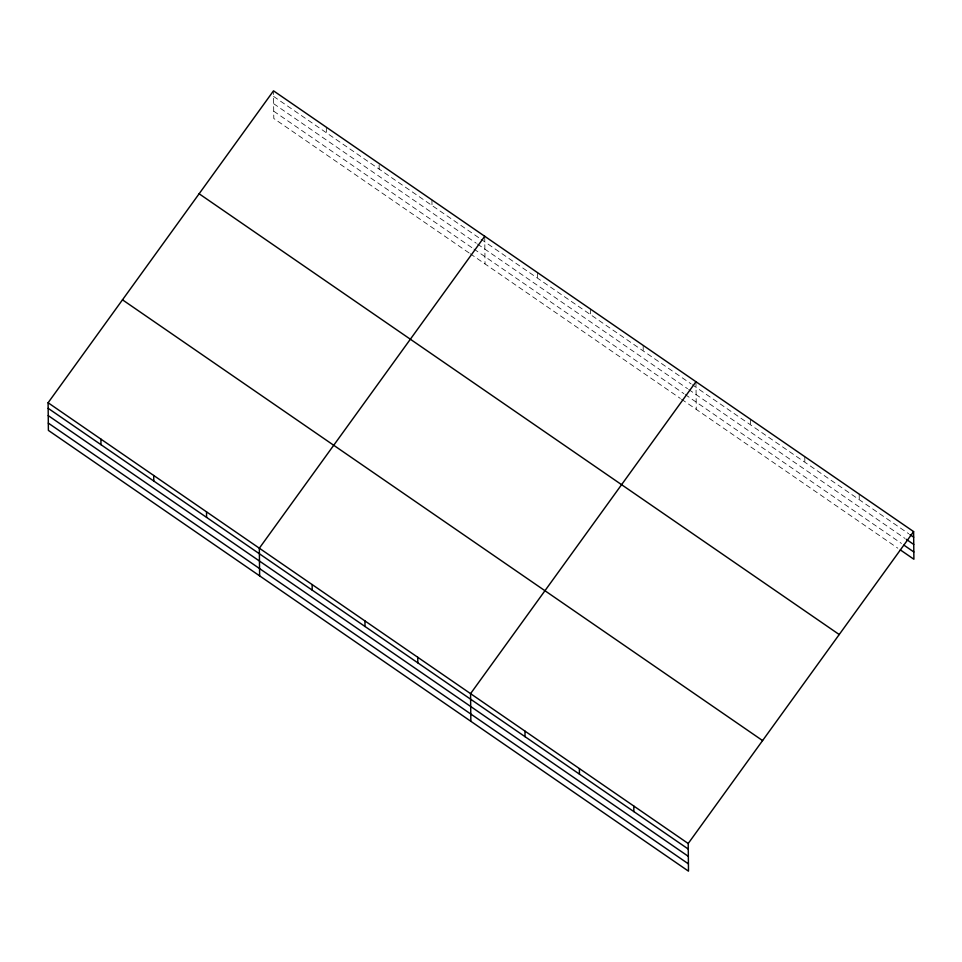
<?xml version="1.0" encoding="UTF-8"?>
<svg xmlns="http://www.w3.org/2000/svg" width="962" height="962" viewBox="0 0 962 962"><rect width="100%" height="100%" fill="white"/><g stroke="black" fill="none" stroke-linecap="round" stroke-linejoin="round"><path stroke-width="0.72" stroke-dasharray="4.81 3.61" d="M273.569 96.404L479.894 238.468M481.12 239.322L691.125 383.922M692.351 384.764L908.717 533.754M273.641 103.692L476.286 243.218M477.513 244.071L687.517 388.672M688.744 389.514L905.086 538.492M273.725 111.195L472.679 248.196M473.905 249.038L683.91 393.65M685.136 394.492L901.454 543.446M469.071 252.946L273.797 118.494L273.521 92.232M470.298 253.788L680.302 398.4M681.529 399.242L897.823 548.184M859.198 494.131L859.258 499.699M804.797 456.673L804.857 462.229M750.384 419.204L750.444 424.771M695.971 381.746L696.26 409.391M643.169 345.382L643.229 350.938M590.355 309.018L590.415 314.574M537.554 272.655L537.614 278.21M484.74 236.291L485.028 263.937M431.938 199.928L431.998 205.495M379.136 164.959L379.184 169.132M326.322 127.2L326.371 132.768"/><path stroke-width="1.44" d="M913.611 531.601L688.203 843.506L688.491 871.163L48.389 430.399L48.1 402.753L273.509 90.837L913.611 531.601L913.9 559.247L900.3 549.879M484.74 236.291L259.331 548.208L259.62 575.853M695.971 381.746L470.562 693.65L470.851 721.296M909.956 534.607L913.672 537.157M906.324 539.345L913.744 544.456M903.931 545.153L913.828 551.96M199.122 193.771L839.225 634.535M122.487 299.819L762.589 740.584M48.1 402.753L688.203 843.506M48.16 408.309L688.263 849.073M48.232 415.596L688.335 856.36M48.316 423.112L688.419 863.876M633.79 806.048L633.85 811.603M579.389 768.578L579.437 774.145M524.975 731.12L525.036 736.676M417.761 657.286L417.821 662.854M364.947 620.923L365.007 626.49M312.145 584.559L312.205 590.127M206.529 511.844L206.577 517.4M153.716 475.481L153.776 481.036M100.914 439.117L100.962 444.672"/></g></svg>
